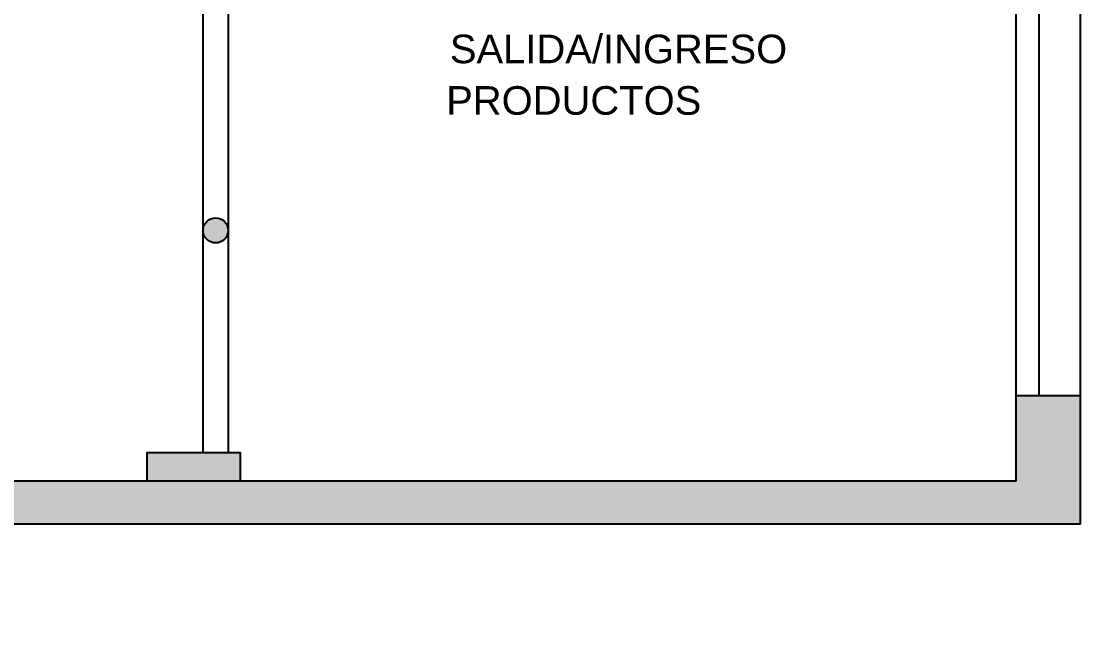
# Model space of a CAD drawing. Header units: millimetres. Extents: x 58411 to 366943, y -302717 to -95300.
# Drawn here: x 213045 to 220519, y -228635 to -224302 of the extents above; entities that cross this region are included whole.
import ezdxf

# ---------------------------------------------------------------- set-up
doc = ezdxf.new("R2010")
doc.units = ezdxf.units.MM
doc.header["$LTSCALE"] = 1000
doc.linetypes.add('HIDDEN', pattern=[0.375, 0.25, -0.125])
for name, color, linetype in [('a-Columnas', 12, 'Continuous'), ('A-Mur-Nuevo', 5, 'Continuous'), ('A-murhatch', 34, 'Continuous'), ('A-MURHATCH NUEVOS', 24, 'Continuous'), ('A-Muros', 3, 'Continuous'), ('A-Murvis', 1, 'Continuous'), ('TXT-LOC', 2, 'Continuous')]:
    doc.layers.add(name, color=color, linetype=linetype)
doc.layers.add('P-Ventana', color=6, linetype='Continuous', plot=False)
doc.styles.add('SB-50', font='swissel.ttf', dxfattribs={"height": 100})

msp = doc.modelspace()

# ---------------------------------------------------------------- hatches: boundary and pattern name
at = {"layer": 'a-Columnas'}
h = msp.add_hatch(color=12, dxfattribs=at)
h.dxf.hatch_style = 1
h.paths.add_polyline_path([(214491.49, -225764.652, 1), (214315.587, -225764.652, 1)])
h = msp.add_hatch(color=12, dxfattribs=at)
h.dxf.hatch_style = 1
h.paths.add_polyline_path([(213924.737, -227319.712), (213924.737, -227519.712), (214574.737, -227519.712), (214574.737, -227319.712)])
at = {"layer": 'A-murhatch'}
msp.add_hatch(color=256, dxfattribs=at).paths.add_polyline_path([(213924.737, -227519.712), (206074.737, -227519.712), (206074.737, -227819.712), (220454.737, -227819.712), (220454.737, -226919.712), (220004.737, -226919.712), (220004.737, -227519.712), (214544.737, -227519.712), (214544.737, -227518.899), (213924.737, -227518.899)])

# ---------------------------------------------------------------- linework, layer by layer
at = {"layer": 'A-Mur-Nuevo', "ltscale": 500}
msp.add_circle((204294.377, -216386.967), 40772.57, dxfattribs=at)
at = {"layer": 'A-MURHATCH NUEVOS', "color": 24, "linetype": 'HIDDEN', "ltscale": 250}
for points in [[(214314.85, -223039.712), (214314.85, -227319.712)], [(214492.226, -223039.712), (214492.226, -227319.712)]]:
    msp.add_lwpolyline(points, dxfattribs=at)
at = {"layer": 'A-Muros'}
for points in [[(220004.737, -227519.712), (220004.737, -226919.712)], [(220004.737, -226919.712), (220454.737, -226919.712)], [(220454.737, -227819.712), (220454.737, -226919.712)], [(213924.737, -227519.712), (210327.115, -227519.712)], [(220004.737, -227519.712), (214544.737, -227519.712)], [(220454.737, -227819.712), (194634.737, -227819.712)]]:
    msp.add_lwpolyline(points, dxfattribs=at)
msp.add_lwpolyline([(214574.737, -227519.712), (213924.737, -227519.712), (213924.737, -227319.712), (214574.737, -227319.712)], close=True, dxfattribs=at)
msp.add_circle((214403.538, -225764.652), 87.952, dxfattribs=at)
at = {"layer": 'A-Murvis'}
for p, q in [((220004.737, -226919.712), (220004.737, -222619.712)), ((220165.431, -226919.712), (220165.431, -222619.712)), ((220454.737, -226919.712), (220454.737, -222619.712)), ((220454.737, -226919.712), (220454.737, -222619.712))]:
    msp.add_line(p, q, dxfattribs=at)
at = {"layer": 'P-Ventana'}
for points in [[(213924.737, -227519.712), (213924.737, -227319.712), (214574.737, -227319.712), (214574.737, -227519.712)], [(214574.737, -227519.712), (213924.737, -227519.712)], [(220004.737, -227519.712), (219954.737, -227519.712)]]:
    msp.add_lwpolyline(points, dxfattribs=at)

# ---------------------------------------------------------------- texts
at = {"layer": 'TXT-LOC', "style": 'SB-50'}
for s, p in [('SALIDA/INGRESO', (216042.844, -224595.042)), ('PRODUCTOS', (216016.898, -224955.562))]:
    msp.add_text(s, height=200, dxfattribs=at).set_placement(p)

doc.saveas('drawing.dxf')
